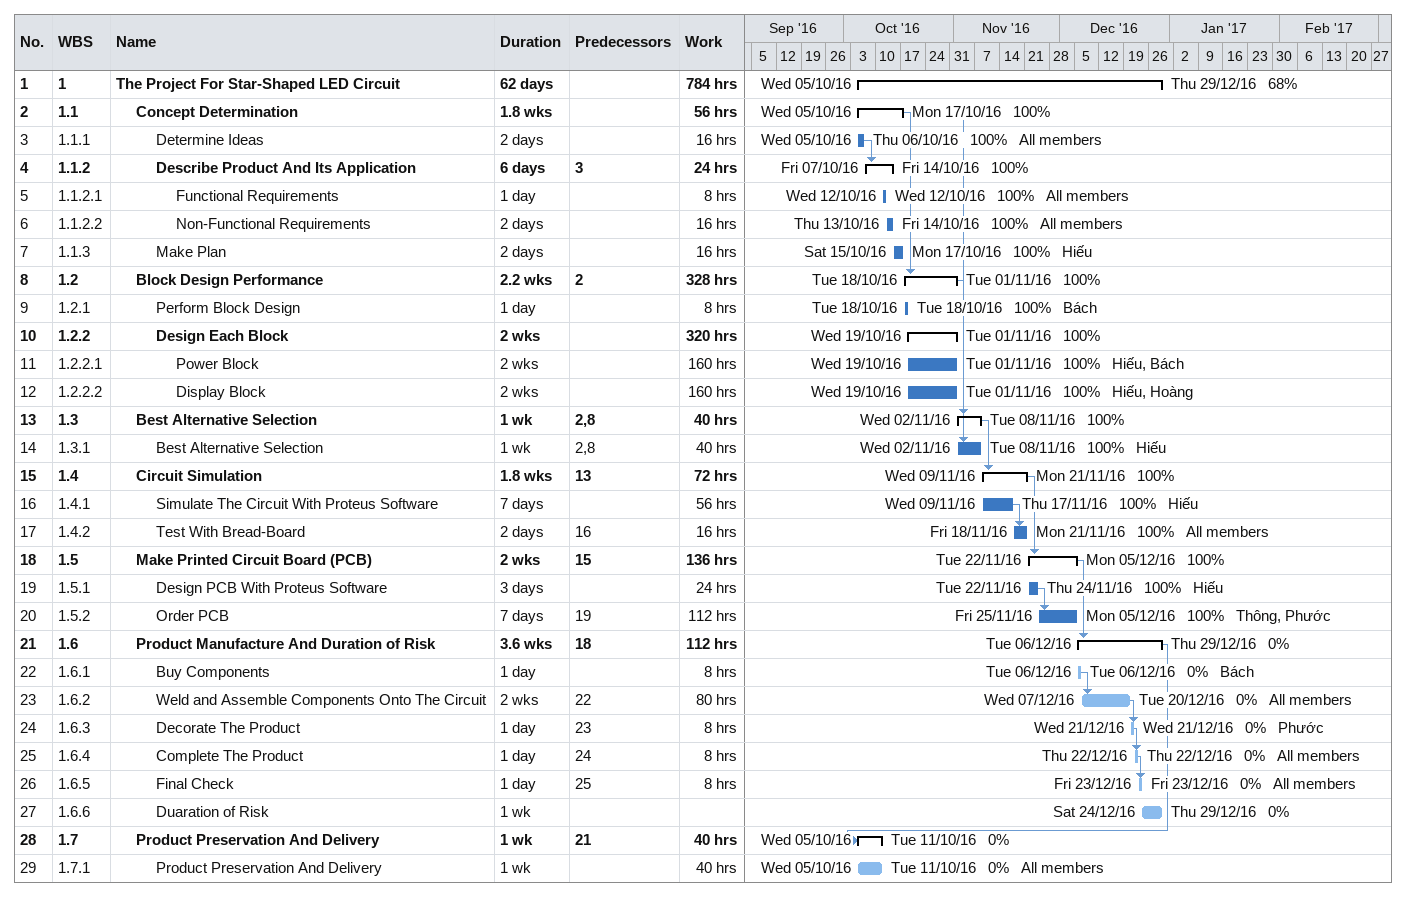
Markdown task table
| ID | WBS | Task | Duration | Start | Finish | Predecessors | Resources | % complete | Work (h) |
|---|---|---|---|---|---|---|---|---|---|
| 1 | 1 | **The Project For Star-Shaped LED Circuit** | 62d | 2016-10-05 | 2016-12-29 |  |  | 68 | 784 |
| 2 | 1.1 | **Concept Determination** | 1.8w | 2016-10-05 | 2016-10-17 |  |  | 100 | 56 |
| 3 | 1.1.1 | Determine Ideas | 2d | 2016-10-05 | 2016-10-06 |  | All members | 100 | 16 |
| 4 | 1.1.2 | **Describe Product And Its Application** | 6d | 2016-10-07 | 2016-10-14 | 3 |  | 100 | 24 |
| 5 | 1.1.2.1 | Functional Requirements | 1d | 2016-10-12 | 2016-10-12 |  | All members | 100 | 8 |
| 6 | 1.1.2.2 | Non-Functional Requirements | 2d | 2016-10-13 | 2016-10-14 |  | All members | 100 | 16 |
| 7 | 1.1.3 | Make Plan | 2d | 2016-10-15 | 2016-10-17 |  | Hiếu | 100 | 16 |
| 8 | 1.2 | **Block Design Performance** | 2.2w | 2016-10-18 | 2016-11-01 | 2 |  | 100 | 328 |
| 9 | 1.2.1 | Perform Block Design | 1d | 2016-10-18 | 2016-10-18 |  | Bách | 100 | 8 |
| 10 | 1.2.2 | **Design Each Block** | 2w | 2016-10-19 | 2016-11-01 |  |  | 100 | 320 |
| 11 | 1.2.2.1 | Power Block | 2w | 2016-10-19 | 2016-11-01 |  | Hiếu, Bách | 100 | 160 |
| 12 | 1.2.2.2 | Display Block | 2w | 2016-10-19 | 2016-11-01 |  | Hiếu, Hoàng | 100 | 160 |
| 13 | 1.3 | **Best Alternative Selection** | 1w | 2016-11-02 | 2016-11-08 | 2, 8 |  | 100 | 40 |
| 14 | 1.3.1 | Best Alternative Selection | 1w | 2016-11-02 | 2016-11-08 | 2, 8 | Hiếu | 100 | 40 |
| 15 | 1.4 | **Circuit Simulation** | 1.8w | 2016-11-09 | 2016-11-21 | 13 |  | 100 | 72 |
| 16 | 1.4.1 | Simulate The Circuit With Proteus Software | 7d | 2016-11-09 | 2016-11-17 |  | Hiếu | 100 | 56 |
| 17 | 1.4.2 | Test With Bread-Board | 2d | 2016-11-18 | 2016-11-21 | 16 | All members | 100 | 16 |
| 18 | 1.5 | **Make Printed Circuit Board (PCB)** | 2w | 2016-11-22 | 2016-12-05 | 15 |  | 100 | 136 |
| 19 | 1.5.1 | Design PCB With Proteus Software | 3d | 2016-11-22 | 2016-11-24 |  | Hiếu | 100 | 24 |
| 20 | 1.5.2 | Order PCB | 7d | 2016-11-25 | 2016-12-05 | 19 | Thông, Phước | 100 | 112 |
| 21 | 1.6 | **Product Manufacture And Duration of Risk** | 3.6w | 2016-12-06 | 2016-12-29 | 18 |  | 0 | 112 |
| 22 | 1.6.1 | Buy Components | 1d | 2016-12-06 | 2016-12-06 |  | Bách | 0 | 8 |
| 23 | 1.6.2 | Weld and Assemble Components Onto The Circuit | 2w | 2016-12-07 | 2016-12-20 | 22 | All members | 0 | 80 |
| 24 | 1.6.3 | Decorate The Product | 1d | 2016-12-21 | 2016-12-21 | 23 | Phước | 0 | 8 |
| 25 | 1.6.4 | Complete The Product | 1d | 2016-12-22 | 2016-12-22 | 24 | All members | 0 | 8 |
| 26 | 1.6.5 | Final Check | 1d | 2016-12-23 | 2016-12-23 | 25 | All members | 0 | 8 |
| 27 | 1.6.6 | Duaration of Risk | 1w | 2016-12-24 | 2016-12-29 |  |  | 0 |  |
| 28 | 1.7 | **Product Preservation And Delivery** | 1w | 2016-10-05 | 2016-10-11 | 21 |  | 0 | 40 |
| 29 | 1.7.1 | Product Preservation And Delivery | 1w | 2016-10-05 | 2016-10-11 |  | All members | 0 | 40 |
